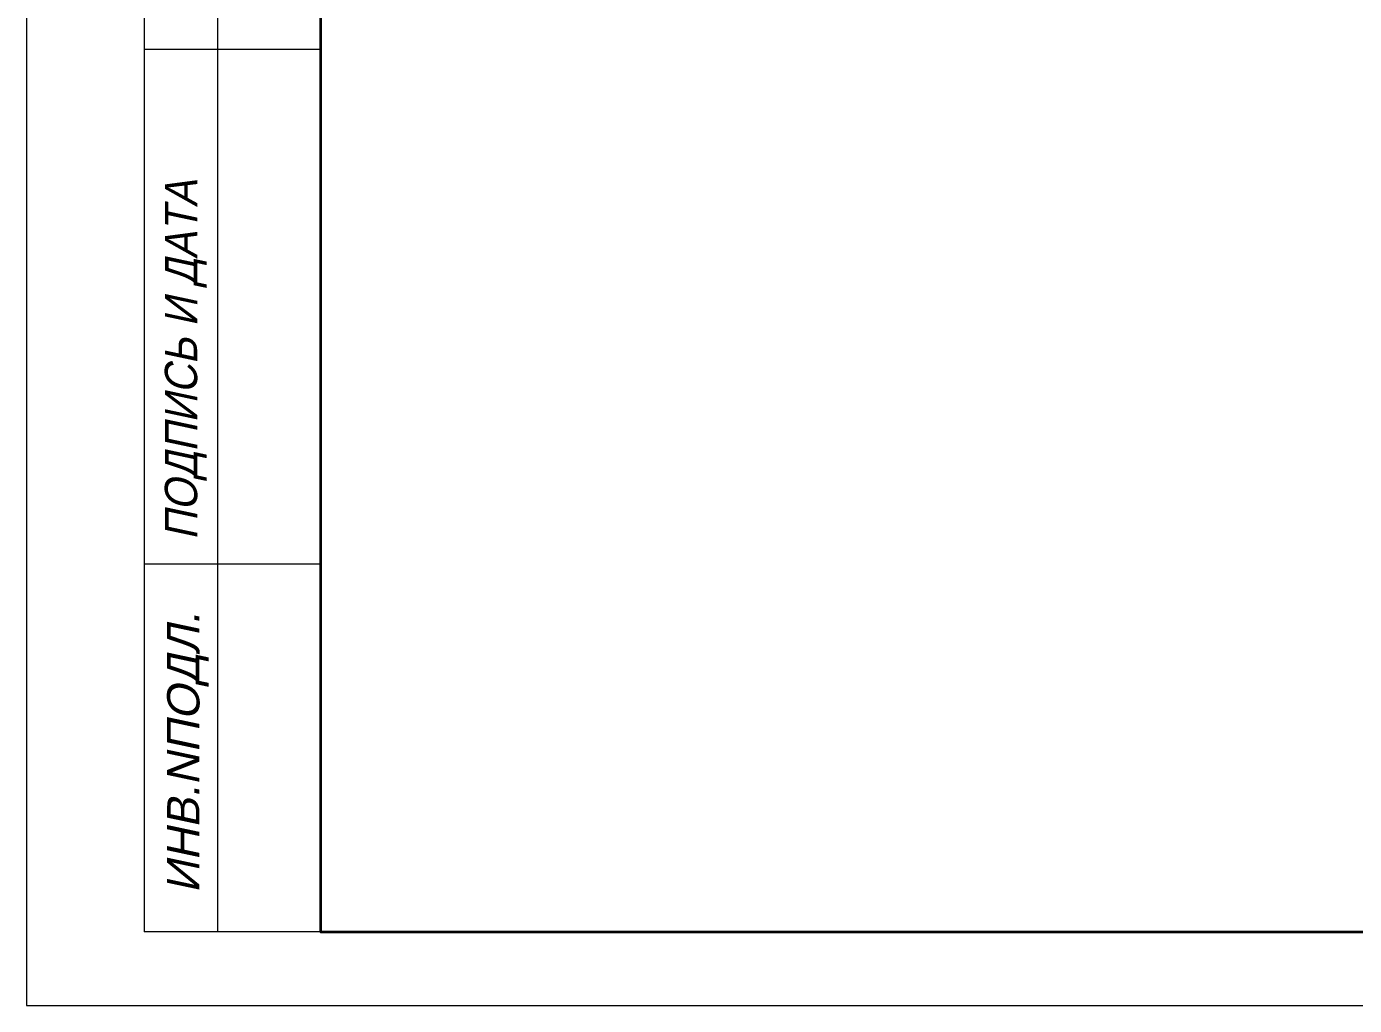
# Model space of a CAD drawing. Header units: millimetres. Extents: x 2020 to 424620, y 1313 to 117846.
# Drawn here: x 2020 to 5766, y 1313 to 4073 of the extents above; entities that cross this region are included whole.
import ezdxf

# ---------------------------------------------------------------- set-up
doc = ezdxf.new("R2010")
doc.units = ezdxf.units.MM
doc.layers.add('Формат', color=7, linetype='Continuous', lineweight=20)
doc.styles.get("Standard").update_dxf_attribs({"font": 'arial.ttf'})

# ---------------------------------------------------------------- blocks, each defined once
blk = doc.blocks.new('РамкаА3')
at = {"layer": 'Формат', "ltscale": 0.2}
for p, q in [((62649.4, 205855.5), (62649.4, 201605.5)), ((62899.4, 205855.5), (62899.4, 201605.5)), ((63249.4, 204605.5), (62649.4, 204605.5)), ((63249.4, 202855.5), (62649.4, 202855.5)), ((63249.4, 201605.5), (62649.4, 201605.5))]:
    blk.add_line(p, q, dxfattribs=at)
blk.add_lwpolyline([(62249.4, 215702.5), (62249.4, 201355.5), (82395.9, 201355.5), (82395.9, 215702.5)], close=True, dxfattribs=at)
at = {"layer": 'Формат', "lineweight": 35, "ltscale": 0.2}
blk.add_lwpolyline([(63249.4, 215452.5), (63249.4, 201605.5), (82145.9, 201605.5), (82145.9, 215452.5)], close=True, dxfattribs=at)
at = {"layer": 'Формат', "ltscale": 0.2, "oblique": 12, "width": 0.89603}
blk.add_text('ПОДПИСЬ И ДАТА', height=110, rotation=90, dxfattribs=at).set_placement((62829.8, 202938.4))
at = {"layer": 'Формат', "ltscale": 0.2, "oblique": 12}
blk.add_text('ИНВ.NПОДЛ.', height=110, rotation=90, dxfattribs=at).set_placement((62837.6, 201736.7))

msp = doc.modelspace()

# ---------------------------------------------------------------- block references
at = {"color": 6, "lineweight": 60, "xscale": 0.8293499999999999, "yscale": 0.8293499999999999, "zscale": 0.8293499999999999}
msp.add_blockref('РамкаА3', (-49606.1, -165681.1), dxfattribs=at)

doc.saveas('drawing.dxf')
